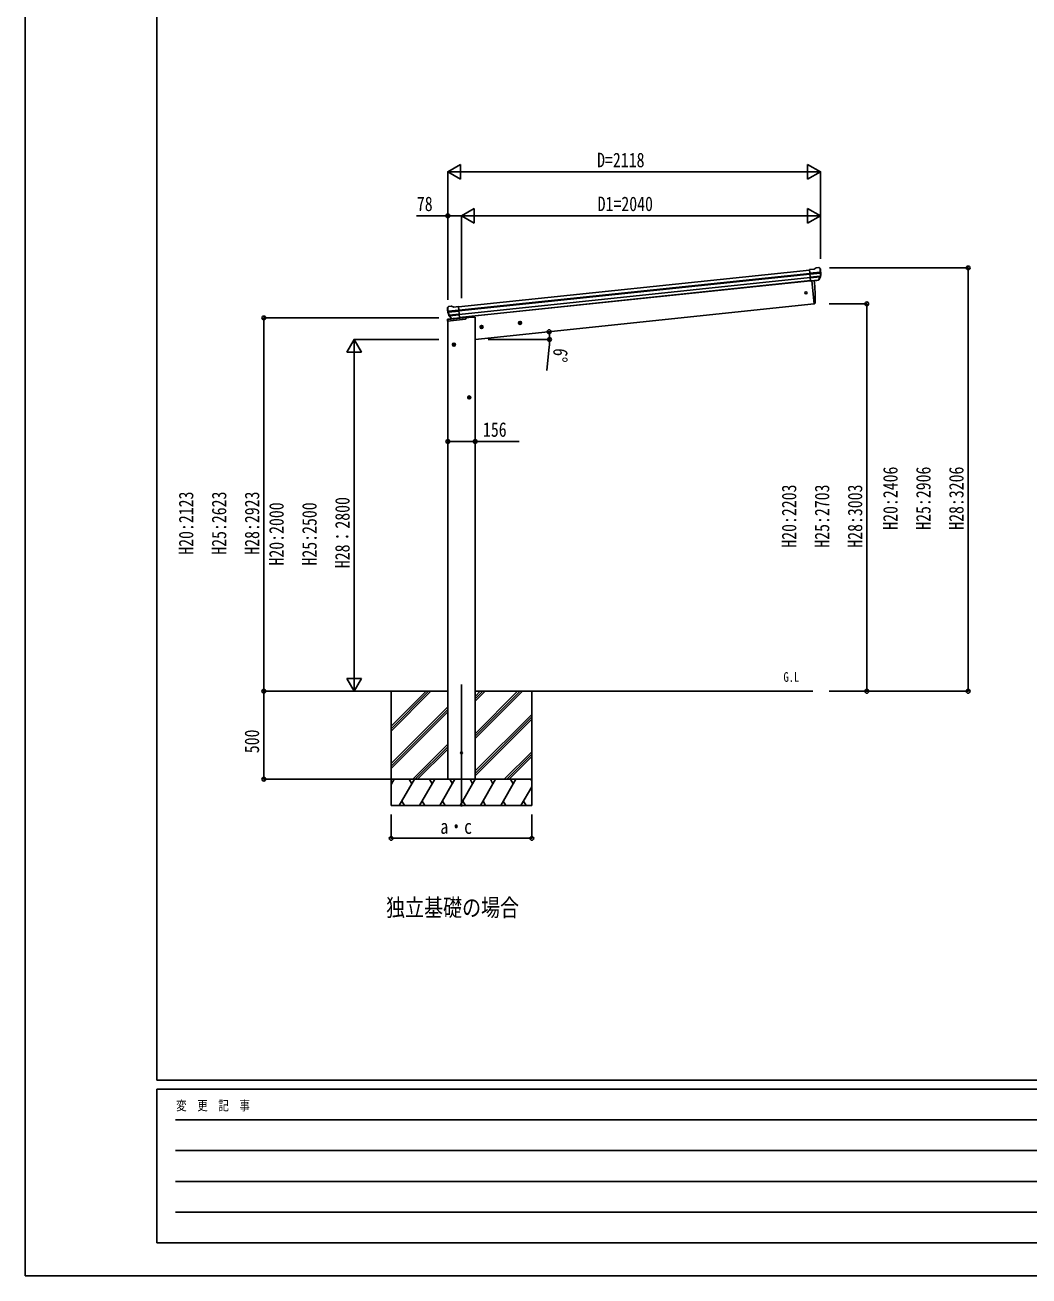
# Model space of a CAD drawing. Units: millimetres, scale not verified. Extents: x -10512 to 10512, y -7425 to 7425.
# Drawn here: x -10512 to -4804, y -7425 to -314 of the extents above; entities that cross this region are included whole.
import ezdxf
from ezdxf.enums import TextEntityAlignment as Align

# ---------------------------------------------------------------- set-up
doc = ezdxf.new("R2010")
doc.units = ezdxf.units.MM
doc.header["$LTSCALE"] = 30
for name, color, linetype in [('0-2_USER1', 3, 'Continuous'), ('0-3_YKK_12', 2, 'Continuous'), ('0-4_YKK_13', 4, 'Continuous'), ('0-5_YKK_A1', 4, 'Continuous'), ('0-6_YKK_D', 6, 'Continuous'), ('0-7_YKK_ZWAK', 7, 'Continuous')]:
    doc.layers.add(name, color=color, linetype=linetype)
doc.styles.add('ＭＳ ゴシック', font='')
doc.styles.get('ＭＳ ゴシック').set_extended_font_data('MS Gothic')

msp = doc.modelspace()

# ---------------------------------------------------------------- linework, layer by layer
at = {"layer": '0-3_YKK_12'}
msp.add_line((-8030.94, -4063.18), (-8030.94, -4756.5), dxfattribs=at)
at = {"layer": '0-4_YKK_13'}
for p, q in [((-6026.14, -1701.88), (-6052.66, -1704.67)), ((-6045.87, -1769.22), (-6052.66, -1704.67)), ((-5999.82, -1693.08), (-5999.82, -1693.08)), ((-5996.15, -1694.17), (-5996.16, -1694.17)), ((-5996.15, -1694.17), (-5991.83, -1697.67)), ((-5991.83, -1697.67), (-5990.97, -1698.37)), ((-5989.58, -1702.06), (-5989.89, -1700.21)), ((-6050.5, -1725.2), (-5990.76, -1718.92)), ((-5990.28, -1724.79), (-6049.88, -1731.05)), ((-5991.12, -1741.54), (-6048.15, -1747.54)), ((-5992.51, -1746.2), (-6047.68, -1752)), ((-6002.52, -1764.44), (-6045.9, -1769)), ((-6045.87, -1769.22), (-6035.93, -1768.18)), ((-6039.3, -1768.53), (-6025.6, -1898.91)), ((-6035.93, -1768.18), (-6035.66, -1768.24)), ((-6035.66, -1768.24), (-6010.32, -1765.58)), ((-6010.32, -1765.58), (-6010.07, -1765.46)), ((-6010.07, -1765.46), (-6002.38, -1764.65)), ((-6001.07, -1762.78), (-5991.62, -1744.48)), ((-6000.02, -1763.21), (-5989.89, -1744.95)), ((-8106.2, -1915.95), (-8109.69, -1920.26)), ((-8106.2, -1915.95), (-8106.19, -1915.94)), ((-8102.84, -1914.12), (-8102.83, -1914.12)), ((-8075.26, -1917.25), (-8048.74, -1914.47)), ((-8041.96, -1979.02), (-8048.74, -1914.47)), ((-6025.6, -1898.91), (-6023.55, -1898.62)), ((-8111.12, -1996.94), (-8109.88, -1987.52)), ((-8110.98, -1925.03), (-8111.06, -1923.16)), ((-8109.69, -1920.26), (-8110.39, -1921.13)), ((-8110.11, -1996.83), (-8008.59, -1986.16)), ((-8108.89, -1987.59), (-8110.11, -1996.83)), ((-8110.11, -1996.83), (-8108.89, -1987.59)), ((-8108.37, -1987.6), (-8109.58, -1996.78)), ((-8108.89, -1987.59), (-8108.99, -1986.66)), ((-8108.99, -1986.66), (-8108.89, -1987.59)), ((-8004.12, -1976.57), (-8108.89, -1987.59)), ((-8108.89, -1987.59), (-8004.12, -1976.57)), ((-8004.12, -1976.64), (-8108.37, -1987.6)), ((-8107.45, -1988.01), (-8107.5, -1987.51)), ((-8004.12, -1977.15), (-8107.45, -1988.01)), ((-8046.59, -1935), (-8106.32, -1941.28)), ((-8105.57, -1947.12), (-8045.97, -1940.85)), ((-8088.06, -1982.67), (-8101.76, -1966.92)), ((-8101.27, -1963.33), (-8044.24, -1957.34)), ((-8087.12, -1982.04), (-8100.17, -1966.1)), ((-8098.94, -1967.6), (-8043.77, -1961.8)), ((-8077.76, -1982.78), (-8085.45, -1983.59)), ((-8085.36, -1983.35), (-8041.98, -1978.79)), ((-8077.49, -1982.85), (-8077.76, -1982.78)), ((-8052.16, -1980.18), (-8077.49, -1982.85)), ((-8051.9, -1980.07), (-8052.16, -1980.18)), ((-8041.96, -1979.02), (-8051.9, -1980.07)), ((-8039.12, -1979.32), (-8039.12, -1980.82)), ((-8004.12, -1981.19), (-8004.12, -1976.57)), ((-8110.11, -1996.83), (-8111.12, -1996.94))]:
    msp.add_line(p, q, dxfattribs=at)
for points in [[(-6026.14, -1701.88), (-6014.54, -1694.91), (-6014.54, -1694.91)], [(-6013.31, -1694.5), (-6013.31, -1694.5), (-5999.82, -1693.08)], [(-8089.35, -1912.7), (-8089.35, -1912.7), (-8102.83, -1914.12)], [(-8075.26, -1917.25), (-8088.06, -1912.85), (-8088.06, -1912.85)], [(-8108.99, -1986.66), (-8004.12, -1975.64), (-8004.12, -1976.57)]]:
    msp.add_lwpolyline(points, dxfattribs=at)
for centre, radius in [((-6072.4, -1836.36), 6.5), ((-8030.69, -4451.42), 5)]:
    msp.add_circle(centre, radius, dxfattribs=at)
for centre, radius, start, end in [((-6012.99, -1697.48), 3, 96.02369, 120.97631), ((-5999.3, -1698.06), 5, 51.04426, 95.95574), ((-6183.14, -1723.71), 192.44, 1.4271, 6.57578), ((-6190.48, -1723.18), 202, 354.13916, 6), ((-6920.2, -1858.7), 900, 357.63919, 5.84085), ((-6002.63, -1761.76), 2.99, 285.2717, 331.00739), ((-5994.28, -1743.11), 3, 332.69111, 354.20009), ((-6190.48, -1723.18), 200.2, 354.20009, 359.53883), ((-5945.49, -1716.81), 45.32, 182.67122, 185.64518), ((-5990.1, -1726.13), 1.35, 95.1605, 97.91927), ((-5987.49, -1724.57), 2.74, 179.02151, 184.43412), ((-5992.52, -1743.5), 3, 331, 354.13916), ((-8102.31, -1919.09), 5, 96.04426, 140.95574), ((-8089.04, -1915.69), 3, 71.02369, 95.97631), ((-6023.97, -1895.65), 3, 278, 357.63919), ((-7910.09, -1903.92), 202, 186, 197.86084), ((-8108.89, -1987.65), 1, 96, 172.5), ((-8109.61, -1991.18), 3.66, 78.7113, 94.17753), ((-8109.61, -1991.18), 3.66, 78.7113, 94.17753), ((-7917.15, -1905.97), 192.44, 185.42422, 190.5729), ((-8151.05, -1948.62), 45.32, 6.35482, 9.32878), ((-8108.35, -1947.48), 2.74, 7.56588, 12.97849), ((-8105.48, -1948.46), 1.35, 94.08073, 96.8395), ((-7910.09, -1903.92), 200.2, 192.46117, 197.79991), ((-8099.5, -1964.95), 3, 197.86084, 221), ((-8097.85, -1964.2), 3, 197.79991, 219.30889), ((-8085.8, -1980.71), 2.99, 220.99261, 266.7283), ((-8009.12, -1981.19), 5, 276, 0)]:
    msp.add_arc(centre, radius, start, end, dxfattribs=at)
for centre, major_axis, ratio, start_param, end_param in [((-5991.84, -1701.67), (-0.87, 5.91), 0.020485, 0.671432, 1.5691306), ((-5997.24, -1697.15), (5.88, -1.31), 0.24881, 0.460585, 0.4641038), ((-5992.86, -1700.7), (-2.34, 1.9), 0.995767, 3.9859716, 4.712389), ((-6002.83, -1761.46), (-0.11, 3), 0.642905, 3.2459383, 4.203928), ((-6002.7, -1761.66), (1.66, -2.51), 0.997631, 5.8041905, 5.8929484), ((-6002.77, -1761.55), (3.53, -2.11), 0.650902, 5.2561448, 5.3289554), ((-6000.4, -1761.2), (1.08, 3.13), 0.040856, 2.1135035, 2.1416249), ((-6188.17, -1745.13), (-20.92, 199.05), 0.994373, 4.7113789, 4.7277536), ((-8108.85, -1924.17), (-0.38, 5.97), 0.020485, 4.7140547, 5.6117533), ((-8108.06, -1923.01), (1.9, 2.34), 0.995767, 1.5707963, 2.2972137), ((-8104.51, -1918.63), (-5.48, -2.51), 0.24881, 5.8190815, 5.8226003), ((-7907.78, -1925.86), (-20.92, 199.05), 0.994373, 1.5554317, 1.5718064), ((-8088.1, -1980.63), (-1.71, 2.84), 0.040856, 4.1415604, 4.1696818), ((-8085.67, -1980.38), (-0.51, 2.96), 0.642905, 2.0792573, 3.037247), ((-8085.71, -1980.48), (-3.02, -2.79), 0.650902, 0.9542299, 1.0270405), ((-8085.76, -1980.6), (-1.1, -2.8), 0.997631, 0.3902369, 0.4789948)]:
    msp.add_ellipse(centre, major_axis=major_axis, ratio=ratio, start_param=start_param, end_param=end_param, dxfattribs=at)
at = {"layer": '0-5_YKK_A1'}
for p, q in [((-8048.53, -1916.46), (-6052.45, -1706.66)), ((-8046.55, -1935.35), (-6050.46, -1725.56)), ((-8046.12, -1939.53), (-6050.02, -1729.73)), ((-8044.02, -1959.39), (-6047.94, -1749.59)), ((-6046.18, -1766.33), (-8042.26, -1976.13)), ((-6046.07, -1767.33), (-7971.36, -1969.68)), ((-6039.3, -1768.53), (-6025.6, -1898.91)), ((-6025.6, -1898.91), (-7952.94, -2101.48)), ((-7971.36, -1969.68), (-7970.75, -1975.48)), ((-7952.94, -4601.42), (-7952.94, -1975.48)), ((-8108.44, -4601.48), (-8108.44, -1996.66)), ((-7906.78, -2029.26), (-7926.67, -2031.35)), ((-7917.51, -2022.84), (-7923.58, -2027.25)), ((-7923.58, -2027.25), (-7922.8, -2034.71)), ((-7922.8, -2034.71), (-7915.94, -2037.77)), ((-7915.68, -2040.25), (-7917.77, -2020.36)), ((-7910.65, -2025.89), (-7917.51, -2022.84)), ((-7687.99, -2006.26), (-7707.88, -2008.35)), ((-7698.72, -1999.84), (-7704.79, -2004.25)), ((-7704.79, -2004.25), (-7704, -2011.72)), ((-7704, -2011.72), (-7697.15, -2014.77)), ((-7696.89, -2017.25), (-7698.98, -1997.36)), ((-7691.86, -2002.89), (-7698.72, -1999.84)), ((-8063.94, -2131.03), (-8083.94, -2131.03)), ((-8073.94, -2123.52), (-8080.44, -2127.28)), ((-8080.44, -2127.28), (-8080.44, -2134.78)), ((-8073.94, -2141.03), (-8073.94, -2121.03)), ((-8067.44, -2127.28), (-8073.94, -2123.52)), ((-8080.44, -2134.78), (-8073.94, -2138.53)), ((-7976.94, -2431.03), (-7996.94, -2431.03)), ((-7986.94, -2423.52), (-7993.44, -2427.28)), ((-7993.44, -2427.28), (-7993.44, -2434.78)), ((-7993.44, -2434.78), (-7986.94, -2438.53)), ((-7986.94, -2441.03), (-7986.94, -2421.03)), ((-7980.44, -2427.28), (-7986.94, -2423.52)), ((-8559.58, -4101.48), (-8108.44, -4101.48)), ((-8430.94, -4101.48), (-8430.94, -4751.48)), ((-8430.94, -4328.11), (-8204.31, -4101.48)), ((-8430.94, -4313.97), (-8218.45, -4101.48)), ((-8430.94, -4299.82), (-8232.59, -4101.48)), ((-7952.94, -4101.48), (-6034, -4101.48)), ((-7952.94, -4370.61), (-7683.81, -4101.48)), ((-7952.94, -4356.46), (-7697.95, -4101.48)), ((-7952.94, -4342.32), (-7712.09, -4101.48)), ((-7952.94, -4158.42), (-7896, -4101.48)), ((-7952.94, -4144.27), (-7910.14, -4101.48)), ((-7952.94, -4130.13), (-7924.29, -4101.48)), ((-7630.94, -4101.54), (-7630.94, -4751.48)), ((-8430.94, -4511.95), (-8108.94, -4189.96)), ((-8430.94, -4526.1), (-8108.94, -4204.1)), ((-8430.94, -4540.24), (-8108.94, -4218.24)), ((-7952.94, -4554.45), (-7630.94, -4232.46)), ((-7952.94, -4568.6), (-7630.94, -4246.6)), ((-7952.94, -4582.74), (-7630.94, -4260.74)), ((-8308.33, -4601.48), (-8108.94, -4402.09)), ((-8294.19, -4601.48), (-8108.94, -4416.23)), ((-8280.05, -4601.48), (-8108.94, -4430.37)), ((-7787.83, -4601.48), (-7630.94, -4444.59)), ((-7773.69, -4601.48), (-7630.94, -4458.73)), ((-7759.55, -4601.48), (-7630.94, -4472.87)), ((-7630.94, -4601.48), (-8430.94, -4601.48)), ((-8430.94, -4630.42), (-8414.23, -4601.48)), ((-8385.37, -4751.48), (-8298.76, -4601.48)), ((-8313.76, -4627.46), (-8328.76, -4601.48)), ((-8269.9, -4751.48), (-8183.29, -4601.48)), ((-8198.29, -4627.46), (-8213.29, -4601.48)), ((-8154.43, -4751.48), (-8067.82, -4601.48)), ((-8082.82, -4627.46), (-8097.83, -4601.48)), ((-8038.96, -4751.48), (-7952.35, -4601.48)), ((-7967.35, -4627.46), (-7982.35, -4601.48)), ((-7923.49, -4751.48), (-7836.88, -4601.48)), ((-7851.88, -4627.46), (-7866.88, -4601.48)), ((-7808.02, -4751.48), (-7721.41, -4601.48)), ((-7736.41, -4627.46), (-7751.41, -4601.48)), ((-7630.94, -4610.14), (-7635.95, -4601.48)), ((-8429.23, -4627.46), (-8430.94, -4624.5)), ((-7692.55, -4751.48), (-7630.94, -4644.77)), ((-8430.94, -4751.48), (-7630.94, -4751.48)), ((-8370.37, -4725.5), (-8355.37, -4751.48)), ((-8254.9, -4725.5), (-8239.9, -4751.48)), ((-8139.43, -4725.5), (-8124.43, -4751.48)), ((-8023.96, -4725.5), (-8008.96, -4751.48)), ((-7908.49, -4725.5), (-7893.49, -4751.48)), ((-7793.02, -4725.5), (-7778.02, -4751.48)), ((-7677.55, -4725.5), (-7662.55, -4751.48))]:
    msp.add_line(p, q, dxfattribs=at)
for points in [[(-7952.94, -1975.48), (-7972.94, -1975.48), (-8004.12, -1978.76)], [(-7915.94, -2037.77), (-7909.87, -2033.36), (-7910.65, -2025.89)], [(-7697.15, -2014.77), (-7691.07, -2010.36), (-7691.86, -2002.89)], [(-8073.94, -2138.53), (-8067.44, -2134.78), (-8067.44, -2127.28)], [(-7986.94, -2438.53), (-7980.44, -2434.78), (-7980.44, -2427.28)]]:
    msp.add_lwpolyline(points, dxfattribs=at)
for centre, radius in [((-7916.73, -2030.3), 8.5), ((-7916.73, -2030.3), 7.7), ((-7916.73, -2030.3), 6.5), ((-7697.93, -2007.31), 8.5), ((-7697.93, -2007.31), 7.7), ((-7697.93, -2007.31), 6.5), ((-8073.94, -2131.03), 8.5), ((-8073.94, -2131.03), 7.7), ((-8073.94, -2131.03), 6.5), ((-7986.94, -2431.03), 8.5), ((-7986.94, -2431.03), 7.7), ((-7986.94, -2431.03), 6.5)]:
    msp.add_circle(centre, radius, dxfattribs=at)
at = {"layer": '0-6_YKK_D'}
for p, q in [((-8108.94, -1148.08), (-8036.77, -1106.41)), ((-8036.77, -1189.75), (-8036.77, -1106.41)), ((-5990.56, -1148.08), (-6062.73, -1106.41)), ((-6062.73, -1106.41), (-6062.73, -1189.75)), ((-8108.94, -1865.5), (-8108.94, -1147.08)), ((-8108.94, -1148.08), (-8036.77, -1189.75)), ((-8108.94, -1148.08), (-7964.6, -1148.08)), ((-8025.61, -1148.08), (-6073.89, -1148.08)), ((-5990.56, -1148.08), (-6134.89, -1148.08)), ((-5990.56, -1148.08), (-6062.73, -1189.75)), ((-5990.56, -1642.76), (-5990.56, -1147.08)), ((-8108.44, -1875.5), (-8108.44, -1397.08)), ((-8030.69, -1398.08), (-7958.52, -1356.41)), ((-8030.69, -1867.33), (-8030.69, -1397.08)), ((-8030.69, -1867.33), (-8030.69, -1397.08)), ((-8030.69, -1398.08), (-7958.52, -1439.75)), ((-8030.69, -1398.08), (-7886.35, -1398.08)), ((-7958.52, -1439.75), (-7958.52, -1356.41)), ((-7947.36, -1398.08), (-6073.89, -1398.08)), ((-5990.56, -1398.08), (-6134.89, -1398.08)), ((-5990.56, -1398.08), (-6062.73, -1356.41)), ((-6062.73, -1356.41), (-6062.73, -1439.75)), ((-5990.56, -1398.08), (-6062.73, -1439.75)), ((-5990.56, -1641.76), (-5990.56, -1397.08)), ((-5938.73, -1695.07), (-5149.06, -1695.07)), ((-5150.06, -4101.48), (-5150.06, -1695.07)), ((-5939.73, -1898.91), (-5725.86, -1898.91)), ((-5726.86, -1898.91), (-5726.86, -4101.48)), ((-8158.94, -1978.97), (-9156.13, -1978.97)), ((-9155.13, -1978.97), (-9155.13, -4101.48)), ((-8641.38, -2101.48), (-8683.05, -2173.65)), ((-8158.94, -2101.48), (-8642.38, -2101.48)), ((-8641.38, -2101.48), (-8599.72, -2173.65)), ((-8641.38, -2101.48), (-8641.38, -2245.82)), ((-7878.58, -2101.48), (-7529.03, -2101.48)), ((-8683.05, -2173.65), (-8599.72, -2173.65)), ((-8641.38, -2184.81), (-8641.38, -4018.14)), ((-7532.16, -2143.92), (-7545.75, -2278.57)), ((-8641.38, -4101.48), (-8641.38, -3957.14)), ((-8641.38, -4101.48), (-8683.05, -4029.31)), ((-8599.72, -4029.31), (-8683.05, -4029.31)), ((-8641.38, -4101.48), (-8599.72, -4029.31)), ((-8560.58, -4101.48), (-9156.13, -4101.48)), ((-8560.58, -4101.48), (-9156.13, -4101.48)), ((-9155.13, -4101.48), (-9155.13, -4601.48)), ((-8560.58, -4101.48), (-8642.38, -4101.48)), ((-5939.73, -4101.48), (-5725.86, -4101.48)), ((-5939.73, -4101.48), (-5149.06, -4101.48)), ((-8431.94, -4601.48), (-9156.13, -4601.48)), ((-8430.94, -4802.42), (-8430.94, -4938.19)), ((-7630.94, -4802.42), (-7630.94, -4938.19)), ((-8430.94, -4937.19), (-7630.94, -4937.19))]:
    msp.add_line(p, q, dxfattribs=at)
for points in [[(-8030.69, -1398.08), (-8108.44, -1398.08), (-8286.28, -1398.08)], [(-8108.44, -2681.03), (-7952.94, -2681.03), (-7703.11, -2681.03)]]:
    msp.add_lwpolyline(points, dxfattribs=at)
for centre in [(-8108.44, -1398.08), (-5150.06, -1695.07), (-5726.86, -1898.91), (-9155.13, -1978.97), (-7532.34, -2057.27), (-7530.03, -2101.48), (-8108.44, -2681.03), (-7952.94, -2681.03), (-9155.13, -4101.48), (-9155.13, -4101.48), (-5726.86, -4101.48), (-5150.06, -4101.48), (-9155.13, -4601.48), (-8430.94, -4937.19), (-7630.94, -4937.19)]:
    msp.add_circle(centre, 10.62, dxfattribs=at)
for start, end in [(0, 6), (354.23974, 0)]:
    msp.add_arc((-7952.94, -2101.48), 422.91, start, end, dxfattribs=at)
at = {"layer": '0-7_YKK_ZWAK'}
for p, q in [((-9762.45, -6312.5), (-9762.45, 6937.5)), ((9737.55, -6312.5), (-9762.45, -6312.5)), ((-3262.45, -6362.5), (-9762.45, -6362.5)), ((-9762.45, -7237.5), (-9762.45, -6362.5)), ((-9656.2, -6537.5), (-3387.45, -6537.5)), ((-9656.2, -6712.5), (-3387.45, -6712.5)), ((-9656.2, -6887.5), (-3387.45, -6887.5)), ((-9656.2, -7062.5), (-3387.45, -7062.5)), ((-9762.45, -7237.5), (-3262.45, -7237.5))]:
    msp.add_line(p, q, dxfattribs=at)
msp.add_lwpolyline([(-10512.5, -7425), (10512.5, -7425), (10512.5, 7425), (-10512.5, 7425)], close=True, dxfattribs=at)

# ---------------------------------------------------------------- texts
at = {"layer": '0-2_USER1', "style": 'ＭＳ ゴシック', "width": 0.8}
for s, height, p in [('G.L', 54.99, (-6200.51, -4064.01)), ('独立基礎の場合', 98.97, (-8459.63, -5410.11))]:
    msp.add_text(s, height=height, dxfattribs=at).set_placement(p, align=Align.BOTTOM_LEFT)
at = {"layer": '0-6_YKK_D', "style": 'ＭＳ ゴシック', "width": 0.8}
for s, p in [('D=2118', (-7259.75, -1147.28)), ('78', (-8284.61, -1396.41)), ('D1=2040', (-7256.62, -1396.41)), ('156', (-7908.78, -2679.36)), ('a・c', (-8150.94, -4936.39))]:
    msp.add_text(s, height=82.48, dxfattribs=at).set_placement(p, align=Align.BOTTOM_LEFT)
for s, rotation, p in [('6°', 264.24, (-7530.67, -2145.75)), ('H20:2406', 90, (-5526.73, -3183.27)), ('H25:2906', 90, (-5339.23, -3183.27)), ('H28:3206', 90, (-5151.73, -3183.27)), ('H20:2123', 90, (-9530.93, -3325.23)), ('H25:2623', 90, (-9343.43, -3325.23)), ('H28:2923', 90, (-9155.93, -3325.23)), ('H20:2203', 90, (-6102.66, -3285.19)), ('H25:2703', 90, (-5915.16, -3285.19)), ('H28:3003', 90, (-5727.66, -3285.19)), ('H20:2000', 90, (-9017.18, -3386.48)), ('H25:2500', 90, (-8829.68, -3386.48)), ('H28：2800', 90, (-8642.18, -3401.48)), ('500', 90, (-9156.79, -4453.48))]:
    msp.add_text(s, height=82.48, rotation=rotation, dxfattribs=at).set_placement(p, align=Align.BOTTOM_LEFT)
at = {"layer": '0-7_YKK_ZWAK', "style": 'ＭＳ ゴシック', "width": 0.8}
msp.add_text('変  更  記  事', height=54.99, dxfattribs=at).set_placement((-9653.28, -6500), align=Align.BOTTOM_LEFT)

doc.saveas('drawing.dxf')
